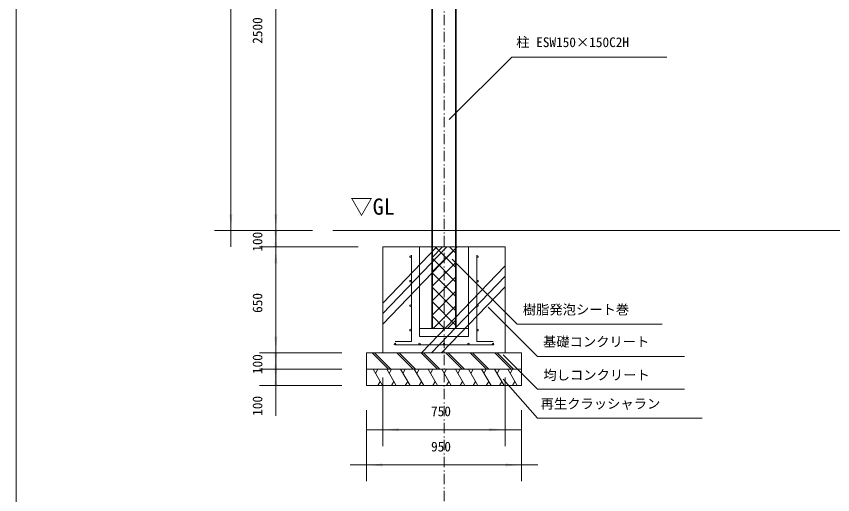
# Model space of a CAD drawing. Units: millimetres, scale not verified. Extents: x -9750 to 9750, y -6875 to 6875.
# Drawn here: x -9750 to -4751, y 927 to 3858 of the extents above; entities that cross this region are included whole.
import ezdxf
from ezdxf.enums import TextEntityAlignment as Align

# ---------------------------------------------------------------- set-up
doc = ezdxf.new("R2010")
doc.units = ezdxf.units.MM
doc.header["$LTSCALE"] = 50
doc.linetypes.add('USER6', pattern=[2.083282, 1.25, -0.416565, 0.138855, -0.277863])
doc.layers.add('0-1_IMPORTED', color=30, linetype='Continuous', lineweight=18)
doc.styles.add('ＭＳ ゴシック', font='')
doc.styles.get('ＭＳ ゴシック').set_extended_font_data('MS Gothic')

msp = doc.modelspace()

# ---------------------------------------------------------------- linework, layer by layer
at = {"layer": '0-1_IMPORTED', "color": 1}
for p, q in [((-8435.61, 5395.11), (-8435.61, 2545.11)), ((-8160.61, 2545.11), (-8160.61, 5045.11)), ((-8160.61, 2545.11), (-8160.61, 2645.11)), ((-7935.72, 2545.11), (-8535.61, 2545.11)), ((-8435.61, 2545.11), (-8435.61, 2445.11)), ((-7960.72, 2545.11), (-8260.61, 2545.11)), ((-7960.72, 2545.11), (-8260.61, 2545.11)), ((-8160.61, 2445.11), (-8160.61, 2545.11)), ((-8160.61, 2445.11), (-8160.61, 2545.11)), ((-8160.61, 2445.11), (-8160.61, 2545.11)), ((-7655.72, 2445.11), (-8260.61, 2445.11)), ((-7655.72, 2445.11), (-8260.61, 2445.11)), ((-8160.61, 1795.11), (-8160.61, 2445.11)), ((-8160.61, 2345.11), (-8160.61, 2445.11)), ((-6861.01, 2076.56), (-6558.82, 1774.37)), ((-8160.61, 1795.11), (-8160.61, 1895.11)), ((-7755.72, 1795.11), (-8260.61, 1795.11)), ((-7755.72, 1795.11), (-8260.61, 1795.11)), ((-8160.61, 1695.11), (-8160.61, 1795.11)), ((-8160.61, 1695.11), (-8160.61, 1795.11)), ((-8160.61, 1695.11), (-8160.61, 1795.11)), ((-6558.82, 1774.37), (-5658.82, 1774.37)), ((-7755.72, 1695.11), (-8260.61, 1695.11)), ((-7755.72, 1695.11), (-8260.61, 1695.11)), ((-8160.61, 1595.11), (-8160.61, 1695.11)), ((-8160.61, 1595.11), (-8160.61, 1695.11)), ((-7505.72, 1645.11), (-7505.72, 1225.11)), ((-6768.82, 1634.37), (-6558.82, 1394.94)), ((-6755.72, 1645.11), (-6755.72, 1225.11)), ((-7755.72, 1595.11), (-8260.61, 1595.11)), ((-8160.61, 1495.11), (-8160.61, 1595.11)), ((-8160.61, 1595.11), (-8160.61, 1410.25)), ((-7605.72, 1445.11), (-7605.72, 1009)), ((-6655.72, 1445.11), (-6655.72, 1009)), ((-6558.82, 1394.94), (-5550.61, 1394.94)), ((-7605.72, 1325.11), (-7505.72, 1325.11)), ((-7505.72, 1325.11), (-6755.72, 1325.11)), ((-6755.72, 1325.11), (-6655.72, 1325.11)), ((-7705.72, 1109), (-7605.72, 1109)), ((-7605.72, 1109), (-6655.72, 1109)), ((-6655.72, 1109), (-6555.72, 1109))]:
    msp.add_line(p, q, dxfattribs=at)
at = {"layer": '0-1_IMPORTED', "color": 1, "linetype": 'USER6'}
msp.add_line((-7130.72, 5325.11), (-7130.72, -3224.89), dxfattribs=at)
at = {"layer": '0-1_IMPORTED'}
for p, q in [((-7200.72, 1945.11), (-7200.72, 5045.11)), ((-7060.72, 5045.11), (-7060.72, 1945.11)), ((-230.72, 2545.11), (-7810.72, 2545.11)), ((-7505.72, 1971.92), (-7050.72, 2445.11)), ((-7505.72, 2036.26), (-7112.59, 2445.11)), ((-7505.72, 2100.61), (-7174.47, 2445.11)), ((-7205.72, 2378.61), (-7139.22, 2445.11)), ((-7205.72, 2290.23), (-7055.72, 2440.23)), ((-7055.72, 2315.86), (-7184.97, 2445.11)), ((-7055.72, 2404.25), (-7096.58, 2445.11)), ((-7055.72, 2227.47), (-7205.72, 2377.47)), ((-7205.72, 2201.84), (-7055.72, 2351.84)), ((-7269.14, 1795.11), (-6755.72, 2329.07)), ((-7207.26, 1795.11), (-6755.72, 2264.72)), ((-7055.72, 2139.08), (-7205.72, 2289.08)), ((-7205.72, 2113.45), (-7055.72, 2263.45)), ((-7055.72, 2050.69), (-7205.72, 2200.69)), ((-7145.39, 1795.11), (-6755.72, 2200.37)), ((-7205.72, 2025.06), (-7055.72, 2175.06)), ((-7055.72, 1962.31), (-7205.72, 2112.31)), ((-7197.28, 1945.11), (-7055.72, 2086.67)), ((-7126.91, 1945.11), (-7205.72, 2023.92)), ((-7108.89, 1945.11), (-7055.72, 1998.29)), ((-7280.72, 1945.11), (-6980.72, 1945.11)), ((-6830.72, 1845.11), (-7430.72, 1845.11)), ((-7569.86, 1795.11), (-7469.86, 1695.11)), ((-7555.72, 1795.11), (-7455.72, 1695.11)), ((-7419.86, 1795.11), (-7319.86, 1695.11)), ((-7405.72, 1795.11), (-7305.72, 1695.11)), ((-7269.86, 1795.11), (-7169.86, 1695.11)), ((-7255.72, 1795.11), (-7155.72, 1695.11)), ((-7119.86, 1795.11), (-7019.86, 1695.11)), ((-7105.72, 1795.11), (-7005.72, 1695.11)), ((-6969.86, 1795.11), (-6869.86, 1695.11)), ((-6955.72, 1795.11), (-6855.72, 1695.11)), ((-6819.86, 1795.11), (-6719.86, 1695.11)), ((-6805.72, 1795.11), (-6705.72, 1695.11)), ((-7506.85, 1595.11), (-7564.58, 1695.11)), ((-7550.15, 1670.11), (-7535.72, 1695.11)), ((-7422.85, 1595.11), (-7480.58, 1695.11)), ((-7466.15, 1670.11), (-7451.72, 1695.11)), ((-7338.85, 1595.11), (-7396.58, 1695.11)), ((-7382.15, 1670.11), (-7367.72, 1695.11)), ((-7254.85, 1595.11), (-7312.58, 1695.11)), ((-7298.15, 1670.11), (-7283.72, 1695.11)), ((-7170.85, 1595.11), (-7228.58, 1695.11)), ((-7214.15, 1670.11), (-7199.72, 1695.11)), ((-7086.85, 1595.11), (-7144.58, 1695.11)), ((-7130.15, 1670.11), (-7115.72, 1695.11)), ((-7002.85, 1595.11), (-7060.58, 1695.11)), ((-7046.15, 1670.11), (-7031.72, 1695.11)), ((-6922.85, 1595.11), (-6980.58, 1695.11)), ((-6966.15, 1670.11), (-6951.72, 1695.11)), ((-6842.85, 1595.11), (-6900.58, 1695.11)), ((-6886.15, 1670.11), (-6871.72, 1695.11)), ((-6762.85, 1595.11), (-6820.58, 1695.11)), ((-6806.15, 1670.11), (-6791.72, 1695.11)), ((-6682.85, 1595.11), (-6740.58, 1695.11)), ((-6726.15, 1670.11), (-6711.72, 1695.11)), ((-7521.28, 1620.11), (-7535.72, 1595.11)), ((-7437.28, 1620.11), (-7451.72, 1595.11)), ((-7353.28, 1620.11), (-7367.72, 1595.11)), ((-7269.28, 1620.11), (-7283.72, 1595.11)), ((-7185.28, 1620.11), (-7199.72, 1595.11)), ((-7101.28, 1620.11), (-7115.72, 1595.11)), ((-7017.28, 1620.11), (-7031.72, 1595.11)), ((-6937.28, 1620.11), (-6951.72, 1595.11)), ((-6857.28, 1620.11), (-6871.72, 1595.11)), ((-6777.28, 1620.11), (-6791.72, 1595.11)), ((-6697.28, 1620.11), (-6711.72, 1595.11))]:
    msp.add_line(p, q, dxfattribs=at)
for points in [[(-9750, 6875), (9750, 6875), (9750, -6875), (-9750, -6875)], [(-7205.72, 5045.11), (-7055.72, 5045.11), (-7055.72, 1945.11), (-7205.72, 1945.11)], [(-7505.72, 2445.11), (-6755.72, 2445.11), (-6755.72, 1795.11), (-7505.72, 1795.11)], [(-7205.72, 2445.11), (-7055.72, 2445.11), (-7055.72, 1945.11), (-7205.72, 1945.11)], [(-7605.72, 1795.11), (-6655.72, 1795.11), (-6655.72, 1695.11), (-7605.72, 1695.11)], [(-7605.72, 1695.11), (-6655.72, 1695.11), (-6655.72, 1595.11), (-7605.72, 1595.11)]]:
    msp.add_lwpolyline(points, close=True, dxfattribs=at)
at = {"layer": '0-1_IMPORTED', "color": 1}
for points in [[(-5765.61, 3607.98), (-6715.36, 3607.98), (-7098.33, 3225.01)], [(-7081.48, 2369.94), (-6682.68, 1971.14), (-5795.61, 1971.14)], [(-6768.82, 1784.37), (-6558.82, 1574.37), (-5658.82, 1574.37)]]:
    msp.add_lwpolyline(points, dxfattribs=at)
at = {"layer": '0-1_IMPORTED'}
for points in [[(-6980.72, 2445.11), (-6980.72, 1895.11), (-7280.72, 1895.11), (-7280.72, 2445.11)], [(-7330.72, 2395.11), (-7330.72, 1865.11), (-7430.72, 1865.11)], [(-6930.72, 2395.11), (-6930.72, 1865.11), (-6830.72, 1865.11)]]:
    msp.add_lwpolyline(points, dxfattribs=at)
for centre, start, end in [((-7335.72, 2385.11), 90, 180), ((-7335.72, 2385.11), 180, 270), ((-7335.72, 2385.11), 360, 90), ((-7335.72, 2385.11), 270, 0), ((-6925.72, 2385.11), 90, 180), ((-6925.72, 2385.11), 180, 270), ((-6925.72, 2385.11), 360, 90), ((-6925.72, 2385.11), 270, 0), ((-7335.72, 2235.11), 90, 180), ((-7335.72, 2235.11), 180, 270), ((-7335.72, 2235.11), 360, 90), ((-7335.72, 2235.11), 270, 0), ((-6925.72, 2235.11), 90, 180), ((-6925.72, 2235.11), 180, 270), ((-6925.72, 2235.11), 360, 90), ((-6925.72, 2235.11), 270, 0), ((-7335.72, 2085.11), 90, 180), ((-7335.72, 2085.11), 180, 270), ((-7335.72, 2085.11), 360, 90), ((-7335.72, 2085.11), 270, 0), ((-6925.72, 2085.11), 90, 180), ((-6925.72, 2085.11), 180, 270), ((-6925.72, 2085.11), 360, 90), ((-6925.72, 2085.11), 270, 0), ((-7335.72, 1935.11), 90, 180), ((-7335.72, 1935.11), 180, 270), ((-7335.72, 1935.11), 360, 90), ((-7335.72, 1935.11), 270, 0), ((-6925.72, 1935.11), 90, 180), ((-6925.72, 1935.11), 180, 270), ((-6925.72, 1935.11), 360, 90), ((-6925.72, 1935.11), 270, 0), ((-7430.72, 1850.11), 90, 180), ((-7430.72, 1850.11), 180, 270), ((-7430.72, 1850.11), 360, 90), ((-7430.72, 1850.11), 270, 0), ((-7280.72, 1850.11), 90, 180), ((-7280.72, 1850.11), 180, 270), ((-7280.72, 1850.11), 360, 90), ((-7280.72, 1850.11), 270, 0), ((-7130.72, 1850.11), 90, 180), ((-7130.72, 1850.11), 180, 270), ((-7130.72, 1850.11), 360, 90), ((-7130.72, 1850.11), 270, 0), ((-6980.72, 1850.11), 90, 180), ((-6980.72, 1850.11), 180, 270), ((-6980.72, 1850.11), 360, 90), ((-6980.72, 1850.11), 270, 0), ((-6830.72, 1850.11), 90, 180), ((-6830.72, 1850.11), 180, 270), ((-6830.72, 1850.11), 360, 90), ((-6830.72, 1850.11), 270, 0)]:
    msp.add_arc(centre, 5, start, end, dxfattribs=at)
at = {"layer": '0-1_IMPORTED', "color": 1}
for points in [[(-8435.61, 2545.11), (-8444.36, 2645.1), (-8426.86, 2645.1)], [(-8160.61, 2545.11), (-8169.36, 2645.1), (-8151.86, 2645.1)], [(-8160.61, 2545.11), (-8151.86, 2445.12), (-8169.36, 2445.12)], [(-8160.61, 2445.11), (-8169.36, 2545.1), (-8151.86, 2545.1)], [(-8160.61, 2445.11), (-8151.86, 2345.12), (-8169.36, 2345.12)], [(-8160.61, 1795.11), (-8169.36, 1895.1), (-8151.86, 1895.1)], [(-8160.61, 1795.11), (-8151.86, 1695.12), (-8169.36, 1695.12)], [(-8160.61, 1695.11), (-8169.36, 1795.1), (-8151.86, 1795.1)], [(-8160.61, 1695.11), (-8151.86, 1595.12), (-8169.36, 1595.12)], [(-8160.61, 1595.11), (-8169.36, 1695.1), (-8151.86, 1695.1)], [(-7505.72, 1325.11), (-7405.72, 1333.86), (-7405.72, 1316.36)], [(-6755.72, 1325.11), (-6855.71, 1316.36), (-6855.71, 1333.86)], [(-7605.72, 1109), (-7505.72, 1117.75), (-7505.72, 1100.25)], [(-6655.72, 1109), (-6755.71, 1100.25), (-6755.71, 1117.75)]]:
    msp.add_solid(points, dxfattribs=at)

# ---------------------------------------------------------------- texts
at = {"layer": '0-1_IMPORTED', "color": 7, "style": 'ＭＳ ゴシック'}
for s, p in [('2500', (-8225.42, 3689.28)), ('100', (-8225.42, 2415.74)), ('650', (-8225.42, 2040.74)), ('100', (-8225.42, 1665.74)), ('100', (-8225.42, 1410.25))]:
    msp.add_text(s, height=59.71, rotation=90, dxfattribs=at).set_placement(p, align=Align.BOTTOM_LEFT)
for s, height, p in [('柱 ESW150×150C2H', 59.71, (-6688.51, 3651.1)), ('▽GL', 99.51, (-7703.82, 2612.23)), ('樹脂発泡シート巻', 59.71, (-6648.45, 2013.22)), ('基礎コンクリート', 59.71, (-6524.59, 1816.45)), ('均しコンクリート', 59.71, (-6522.3, 1612.49)), ('再生クラッシャラン', 59.71, (-6539.23, 1436.49)), ('750', 59.71, (-7210.09, 1389.93)), ('950', 59.71, (-7210.09, 1173.82))]:
    msp.add_text(s, height=height, dxfattribs=at).set_placement(p, align=Align.BOTTOM_LEFT)

doc.saveas('drawing.dxf')
